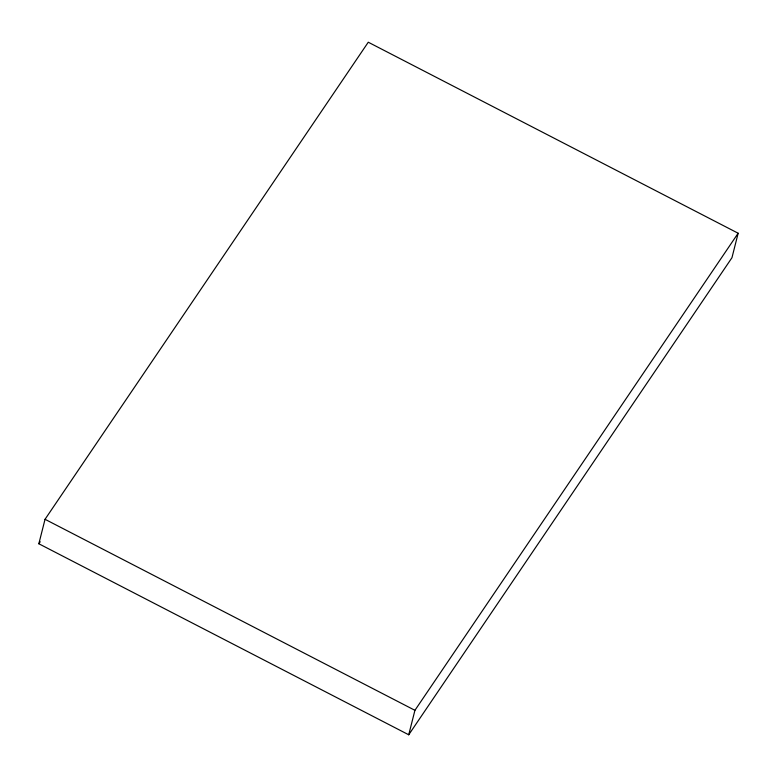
<?xml version="1.0" encoding="UTF-8"?>
<svg xmlns="http://www.w3.org/2000/svg" width="777" height="777" viewBox="0 0 777 777"><rect width="100%" height="100%" fill="white"/><g stroke="black" fill="none" stroke-linecap="round" stroke-linejoin="round"><path stroke-width="1.17" d="M38.85 543.764L45.037 519.298L368.269 42.22L738.15 233.236L731.963 257.702L408.731 734.78L38.85 543.764L40.21 541.754M408.731 734.78L414.928 710.314L738.15 233.236M45.037 519.298L414.928 710.314"/></g></svg>
